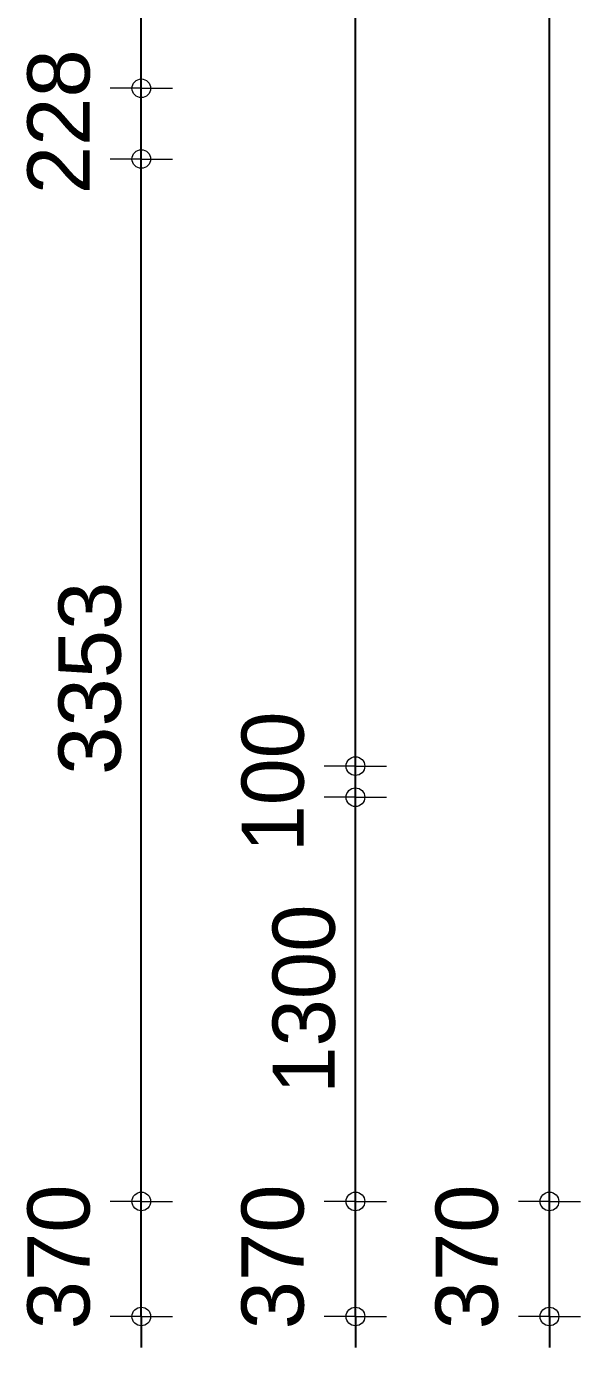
# Model space of a CAD drawing. Header units: millimetres. Extents: x 0 to 59350, y 0 to 29700.
# Drawn here: x 11880 to 12771, y 7488 to 9613 of the extents above; entities that cross this region are included whole.
import ezdxf

# ---------------------------------------------------------------- set-up
doc = ezdxf.new("R2010")
doc.units = ezdxf.units.MM
doc.layers.add('Standard', color=7, linetype='Continuous', lineweight=25)
doc.styles.add('ARIAL', font='arial.ttf')

msp = doc.modelspace()

# ---------------------------------------------------------------- linework, layer by layer
at = {"layer": 'Standard', "color": 7, "linetype": 'Continuous', "lineweight": -3}
for p, q in [((12064.6, 9513.1), (12064.6, 11806.1)), ((12720.7, 7723.1), (12720.7, 11797.9)), ((12408.8, 8423.1), (12408.8, 11247.9)), ((12064.6, 9399.4), (12064.6, 9513.1)), ((12064.6, 7723.1), (12064.6, 9399.4)), ((12408.8, 8373.1), (12408.8, 8423.1)), ((12408.8, 7723.1), (12408.8, 8373.1)), ((12064.6, 7538.1), (12064.6, 7723.1)), ((12408.8, 7538.1), (12408.8, 7723.1)), ((12720.7, 7538.1), (12720.7, 7723.1)), ((12064.6, 7538.1), (12064.6, 7488.1)), ((12408.8, 7538.1), (12408.8, 7488.1)), ((12720.7, 7538.1), (12720.7, 7488.1))]:
    msp.add_line(p, q, dxfattribs=at)
at = {"layer": 'Standard', "color": 7, "linetype": 'Continuous', "lineweight": 18}
for p, q in [((12064.6, 9513.1), (12014.6, 9513.1)), ((12064.6, 9513.1), (12114.6, 9513.1)), ((12064.6, 9399.4), (12014.6, 9399.4)), ((12064.6, 9399.4), (12114.6, 9399.4)), ((12408.8, 8423.1), (12358.8, 8423.1)), ((12408.8, 8423.1), (12458.8, 8423.1)), ((12408.8, 8373.1), (12358.8, 8373.1)), ((12408.8, 8373.1), (12458.8, 8373.1)), ((12064.6, 7723.1), (12014.6, 7723.1)), ((12064.6, 7723.1), (12114.6, 7723.1)), ((12408.8, 7723.1), (12358.8, 7723.1)), ((12408.8, 7723.1), (12458.8, 7723.1)), ((12720.7, 7723.1), (12670.7, 7723.1)), ((12720.7, 7723.1), (12770.7, 7723.1)), ((12064.6, 7538.1), (12014.6, 7538.1)), ((12064.6, 7538.1), (12114.6, 7538.1)), ((12408.8, 7538.1), (12358.8, 7538.1)), ((12408.8, 7538.1), (12458.8, 7538.1)), ((12720.7, 7538.1), (12670.7, 7538.1)), ((12720.7, 7538.1), (12770.7, 7538.1))]:
    msp.add_line(p, q, dxfattribs=at)
for centre in [(12064.6, 9513.1), (12064.6, 9399.4), (12408.8, 8423.1), (12408.8, 8373.1), (12064.6, 7723.1), (12408.8, 7723.1), (12720.7, 7723.1), (12064.6, 7538.1), (12408.8, 7538.1), (12720.7, 7538.1)]:
    msp.add_circle(centre, 15, dxfattribs=at)

# ---------------------------------------------------------------- texts
at = {"layer": 'Standard', "color": 7, "linetype": 'Continuous', "lineweight": 18, "char_height": 100, "attachment_point": 7, "rotation": 90, "style": 'ARIAL'}
for s, insert, width in [('\\W1.00;228', (11982.9, 9342.8), 285.149), ('\\W1.00;3353', (12032.9, 8409), 363.563), ('\\W0.97;100', (12327.1, 8284.9), 283.554), ('\\W0.98;1300', (12377, 7896.1), 362.353), ('\\W1.00;370', (11982.9, 7517.4), 285.149), ('\\W1.00;370', (12327, 7517.4), 285.149), ('\\W1.00;370', (12639, 7517.4), 285.149)]:
    msp.add_mtext(s, dxfattribs=dict(at, insert=insert, width=width))

doc.saveas('drawing.dxf')
